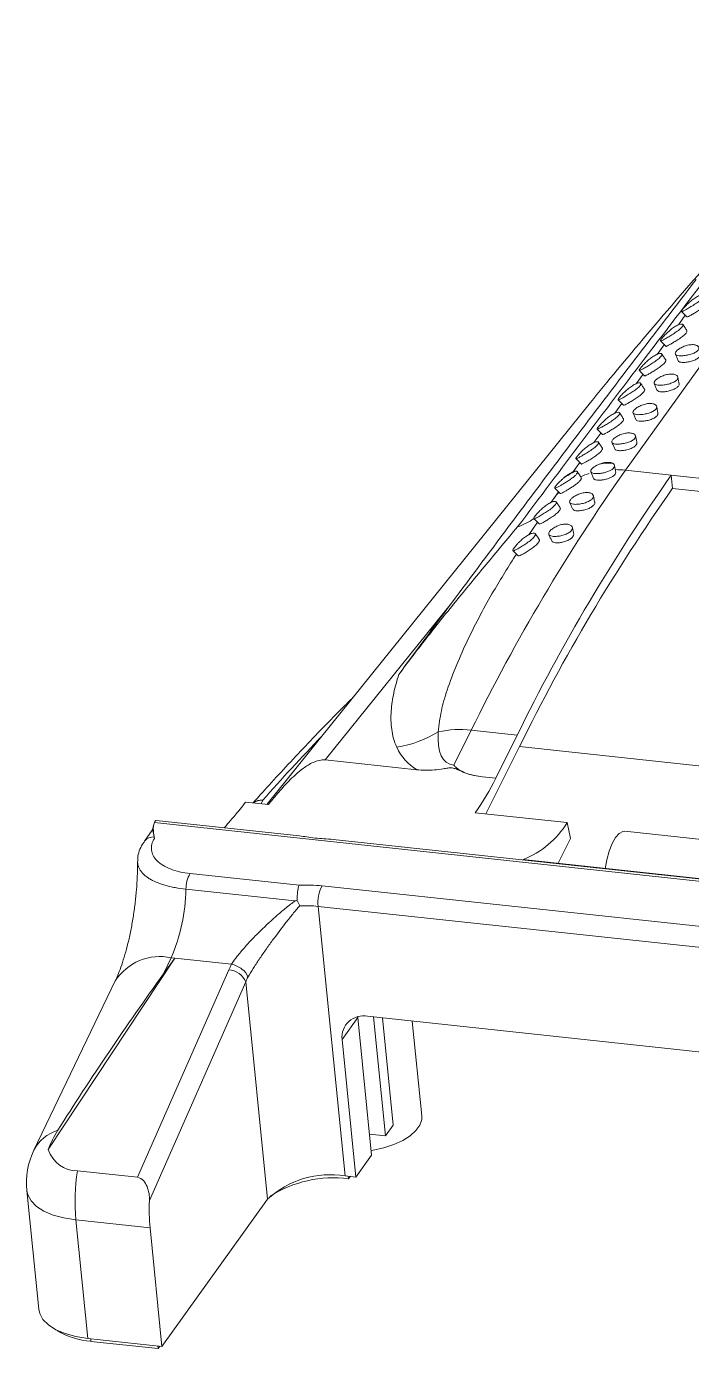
# Model space of a CAD drawing. Header units: inches. Extents: x 1430 to 4816, y 541 to 1061.
# Drawn here: x 2611.9 to 2642.6, y 713.1 to 774.2 of the extents above; entities that cross this region are included whole.
import ezdxf

# ---------------------------------------------------------------- set-up
doc = ezdxf.new("R2010")
doc.units = ezdxf.units.IN

msp = doc.modelspace()

# ---------------------------------------------------------------- linework, layer by layer
at = {"color": 7, "linetype": 'Continuous', "lineweight": 15}
for p, q in [((2654.281, 774.229), (2639.564, 753.717)), ((2642.333, 760.879), (2642.013, 760.432)), ((2641.357, 759.519), (2641.037, 759.072)), ((2640.382, 758.159), (2640.061, 757.712)), ((2637.959, 756.854), (2623.004, 738.275)), ((2639.406, 756.798), (2639.085, 756.352)), ((2638.43, 755.438), (2638.109, 754.992)), ((2637.454, 754.078), (2637.137, 753.636)), ((2639.564, 753.717), (2641.687, 753.489)), ((2641.748, 752.881), (2641.687, 753.489)), ((2641.687, 753.489), (2671.738, 750.255)), ((2641.748, 752.881), (2671.341, 749.696)), ((2636.263, 752.419), (2636.124, 752.222)), ((2636.477, 752.717), (2636.263, 752.419)), ((2631.532, 747.575), (2625.701, 740.33)), ((2632.443, 741.702), (2631.639, 740.09)), ((2634.567, 741.473), (2632.443, 741.702)), ((2633.573, 739.483), (2634.567, 741.473)), ((2633.122, 737.835), (2634.675, 740.946)), ((2625.701, 740.33), (2629.929, 739.875)), ((2632.97, 739.548), (2633.573, 739.483)), ((2622.017, 738.381), (2623.082, 738.267)), ((2632.629, 737.888), (2636.875, 737.432)), ((2617.708, 737.078), (2617.341, 736.567)), ((2617.772, 737.338), (2617.703, 737.067)), ((2667.119, 732.128), (2617.805, 737.435)), ((2617.892, 737.528), (2624.514, 736.815)), ((2621.057, 737.223), (2621.034, 737.19)), ((2636.875, 737.432), (2637.027, 736.694)), ((2653.907, 735.485), (2639.535, 737.031)), ((2626.066, 736.649), (2659.138, 733.09)), ((2637.027, 736.694), (2636.457, 735.553)), ((2656.402, 733.407), (2634.844, 735.726)), ((2619.452, 735.077), (2624.488, 734.535)), ((2625.554, 734.51), (2656.584, 731.17)), ((2624.299, 733.81), (2619.262, 734.352)), ((2656.401, 730.223), (2625.371, 733.562)), ((2625.371, 733.562), (2626.62, 721.101)), ((2618.743, 731.167), (2612.902, 722.319)), ((2618.58, 731.184), (2618.226, 730.445)), ((2618.226, 730.445), (2618.743, 731.167)), ((2618.743, 731.167), (2618.58, 731.184)), ((2618.743, 731.167), (2621.371, 730.884)), ((2617.025, 721.037), (2621.244, 730.63)), ((2615.994, 730.116), (2612.237, 722.286)), ((2622.024, 730.07), (2617.576, 719.959)), ((2623.031, 720.023), (2622.024, 730.07)), ((2627.204, 728.429), (2626.472, 727.409)), ((2627.204, 728.429), (2627.202, 728.455)), ((2627.841, 722.069), (2627.204, 728.429)), ((2627.657, 728.484), (2655.094, 725.532)), ((2627.926, 728.455), (2628.477, 722.955)), ((2628.337, 728.411), (2628.834, 723.453)), ((2630.159, 723.88), (2629.719, 728.262)), ((2627.11, 721.049), (2626.472, 727.409)), ((2627.745, 723.034), (2628.477, 722.955)), ((2628.477, 722.955), (2628.834, 723.453)), ((2627.11, 721.049), (2627.841, 722.069)), ((2614.248, 721.336), (2617.025, 721.037)), ((2627.11, 721.049), (2626.62, 721.101)), ((2626.772, 720.968), (2626.76, 721.086)), ((2626.85, 721.077), (2626.772, 720.968)), ((2611.91, 720.422), (2612.459, 714.942)), ((2623.031, 720.023), (2618.151, 713.222)), ((2617.602, 718.702), (2614.172, 719.071)), ((2614.172, 719.071), (2614.722, 713.591)), ((2618.151, 713.222), (2617.602, 718.702)), ((2614.722, 713.591), (2618.151, 713.222)), ((2617.977, 713.123), (2614.874, 713.457)), ((2617.977, 713.123), (2617.965, 713.242)), ((2618.055, 713.232), (2617.977, 713.123))]:
    msp.add_line(p, q, dxfattribs=at)
at = {"color": 8, "linetype": 'Continuous', "lineweight": 15}
for p, q in [((2635.502, 751.31), (2635.11, 750.737)), ((2664.373, 737.75), (2634.675, 740.946)), ((2622.814, 738.47), (2622.734, 738.304)), ((2614.874, 713.457), (2614.862, 713.576))]:
    msp.add_line(p, q, dxfattribs=at)
at = {"color": 7, "linetype": 'Continuous', "lineweight": 15, "flags": 128}
for points in [[(2638.627, 735.297), (2638.706, 735.708), (2638.819, 736.116), (2638.957, 736.467), (2639.111, 736.743), (2639.276, 736.932), (2639.442, 737.024), (2639.535, 737.031)], [(2630.159, 723.88), (2630.153, 723.703), (2630.064, 723.446), (2629.884, 723.195), (2629.619, 722.958), (2629.277, 722.743), (2628.87, 722.557), (2628.412, 722.406), (2627.918, 722.297), (2627.82, 722.28)], [(2614.722, 713.591), (2614.173, 713.678), (2613.678, 713.814), (2613.252, 713.995), (2612.907, 714.215), (2612.655, 714.468), (2612.503, 714.746), (2612.459, 714.942)]]:
    msp.add_lwpolyline(points, dxfattribs=at)
at = {"color": 8, "linetype": 'Continuous', "lineweight": 15, "flags": 128}
msp.add_lwpolyline([(2614.172, 719.071), (2613.624, 719.158), (2613.129, 719.294), (2612.702, 719.475), (2612.358, 719.695), (2612.106, 719.948), (2611.953, 720.226), (2611.91, 720.422)], dxfattribs=at)
at = {"color": 7, "linetype": 'Continuous', "lineweight": 15}
for centre, radius, start, end in [((2639.004, 749.57), 4.48, 90.66781, 98.08504), ((2711.87, 702.748), 88.464, 144.81975, 153.87504), ((2713.993, 702.52), 88.464, 144.81975, 153.87504), ((2638.722, 750.557), 3.445, 115.30135, 125.93458), ((2713.572, 702.252), 87.875, 144.81975, 153.87504), ((2628.223, 745.977), 5.119, 278.77436, 301.80791), ((2631.906, 737.112), 4.621, 83.31578, 102.29949), ((2622.966, 744.686), 11.815, 324.8749, 333.87), ((2633.301, 739.627), 4.194, 291.57698, 328.44112), ((2620.721, 734.358), 1.459, 150.48218, 180.23726), ((2624.862, 727.909), 6.637, 84.01803, 93.23063), ((2626.953, 733.748), 1.593, 151.4346, 186.70504), ((2610.828, 734.511), 8.435, 336.7754, 358.92438), ((2624.817, 728.281), 5.309, 84.01803, 93.23063), ((2621.183, 729.723), 0.909, 22.39885, 86.1523), ((2627.463, 727.507), 0.996, 78.81519, 185.62849), ((2617.524, 720.611), 4.928, 148.15351, 159.71107), ((2615.392, 720.771), 3.5, 154.36524, 185.7241), ((2614.244, 722.743), 1.407, 197.51873, 270.16799), ((2623.422, 719.894), 9.286, 171.07171, 185.08502), ((2625.919, 716.923), 4.237, 80.48551, 132.97786), ((2626.068, 715.59), 5.424, 82.54541, 122.70104), ((2626.043, 719.503), 8.479, 176.91427, 185.41637), ((2615.095, 716.792), 3.342, 237.87424, 266.21658)]:
    msp.add_arc(centre, radius, start, end, dxfattribs=at)
at = {"color": 8, "linetype": 'Continuous', "lineweight": 15}
for centre, radius, start, end in [((2638.929, 750.25), 3.477, 107.30705, 114.31538), ((2639.076, 749.209), 4.535, 83.82055, 89.72039), ((2638.645, 750.71), 2.931, 137.28098, 144.34451), ((2633.382, 754.401), 3.514, 290.04501, 303.80657), ((2622.75, 737.873), 0.601, 83.93297, 128.59021), ((2622.784, 737.802), 0.67, 87.48974, 126.27792), ((2617.758, 736.245), 0.526, 86.30649, 142.16914), ((2618.061, 728.776), 2.464, 77.8428, 147.04843), ((2613.892, 721.432), 1.863, 107.30211, 152.72966)]:
    msp.add_arc(centre, radius, start, end, dxfattribs=at)
at = {"color": 7, "linetype": 'Continuous', "lineweight": 15}
for centre, major_axis, ratio, start_param, end_param in [((2650.669, 769.295), (15.917, 17.238), 0.058609, 1.956246, 2.429624), ((2643.662, 759.332), (12.338, 19.135), 0.168219, 2.846533, 3.225891), ((2643.972, 755.268), (14.445, 15.083), 0.334554, 3.014568, 3.213902), ((2624.511, 730.279), (3.379, 1.039), 0.704807, 2.495216, 2.59449), ((2618.538, 727.327), (10.225, 14.715), 0.114633, 1.437466, 1.932924), ((2624.637, 729.789), (2.639, 1.079), 0.748978, 2.417546, 2.516858)]:
    msp.add_ellipse(centre, major_axis=major_axis, ratio=ratio, start_param=start_param, end_param=end_param, dxfattribs=at)
at = {"color": 8, "linetype": 'Continuous', "lineweight": 15}
msp.add_ellipse((2635.082, 743.045), major_axis=(19.722, 18.063), ratio=0.206115, start_param=1.879063, end_param=2.041829, dxfattribs=at)
at = {"color": 7, "linetype": 'Continuous', "lineweight": 15}
for points, knots in [([(2642.831, 762.526), (2640.928, 760.059), (2639.039, 757.583), (2635.279, 752.601), (2633.406, 750.096), (2631.532, 747.575)], [0, 0, 0, 0, 0.5, 0.5, 1, 1, 1, 1]), ([(2642.86, 761.729), (2642.801, 761.695), (2642.68, 761.612), (2642.496, 761.459), (2642.35, 761.314), (2642.252, 761.206), (2642.195, 761.135), (2642.161, 761.085), (2642.15, 761.047), (2642.192, 761.053), (2642.3, 761.108), (2642.452, 761.194), (2642.637, 761.304), (2642.842, 761.433), (2643.007, 761.551), (2643.111, 761.642), (2643.169, 761.705), (2643.203, 761.759), (2643.211, 761.801), (2643.194, 761.828), (2643.142, 761.842), (2643.031, 761.819), (2642.919, 761.764), (2642.86, 761.729)], [0, 0, 0, 0, 0.064089, 0.127469, 0.189617, 0.220942, 0.250305, 0.280308, 0.310681, 0.372402, 0.435753, 0.499964, 0.564176, 0.627695, 0.689343, 0.719869, 0.749707, 0.779675, 0.810093, 0.840423, 0.872016, 0.935456, 1, 1, 1, 1]), ([(2642.407, 760.809), (2642.408, 760.807), (2642.411, 760.8), (2642.446, 760.81), (2642.527, 760.847), (2642.668, 760.927), (2642.842, 761.03), (2643.004, 761.134), (2643.129, 761.223), (2643.216, 761.291), (2643.29, 761.357), (2643.346, 761.419), (2643.38, 761.473), (2643.391, 761.512), (2643.382, 761.527), (2643.379, 761.533)], [0, 0, 0, 0, 0.027641, 0.091669, 0.2153162, 0.3390407, 0.4624854, 0.58594, 0.6486253, 0.709658, 0.7719766, 0.8335774, 0.8955557, 0.9580372, 1, 1, 1, 1]), ([(2642.159, 761.055), (2642.2, 761.014), (2642.282, 760.931), (2642.364, 760.848), (2642.405, 760.807)], [0, 0, 0, 0, 0.500006, 1, 1, 1, 1]), ([(2641.884, 760.369), (2641.825, 760.335), (2641.704, 760.252), (2641.52, 760.099), (2641.374, 759.954), (2641.276, 759.845), (2641.219, 759.775), (2641.186, 759.725), (2641.174, 759.687), (2641.216, 759.693), (2641.324, 759.747), (2641.476, 759.834), (2641.662, 759.944), (2641.866, 760.073), (2642.031, 760.191), (2642.135, 760.282), (2642.193, 760.345), (2642.227, 760.399), (2642.235, 760.441), (2642.218, 760.468), (2642.166, 760.482), (2642.055, 760.459), (2641.943, 760.404), (2641.884, 760.369)], [0, 0, 0, 0, 0.064089, 0.127469, 0.189617, 0.220942, 0.250305, 0.280308, 0.310681, 0.372402, 0.435753, 0.499964, 0.564176, 0.627695, 0.689343, 0.719869, 0.749707, 0.779675, 0.810093, 0.840423, 0.872016, 0.935456, 1, 1, 1, 1]), ([(2641.431, 759.449), (2641.432, 759.447), (2641.435, 759.44), (2641.47, 759.45), (2641.551, 759.487), (2641.692, 759.567), (2641.866, 759.67), (2642.028, 759.774), (2642.153, 759.863), (2642.24, 759.931), (2642.314, 759.997), (2642.37, 760.059), (2642.405, 760.113), (2642.416, 760.152), (2642.406, 760.167), (2642.403, 760.173)], [0, 0, 0, 0, 0.027641, 0.091669, 0.215316, 0.339041, 0.462485, 0.58594, 0.648625, 0.709658, 0.771977, 0.833577, 0.895556, 0.958037, 1, 1, 1, 1]), ([(2642.405, 760.174), (2642.375, 760.221), (2642.315, 760.315), (2642.255, 760.408), (2642.225, 760.455)], [0, 0, 0, 0, 0.499994, 1, 1, 1, 1]), ([(2641.183, 759.695), (2641.224, 759.654), (2641.306, 759.571), (2641.388, 759.488), (2641.429, 759.447)], [0, 0, 0, 0, 0.500006, 1, 1, 1, 1]), ([(2640.908, 759.009), (2640.85, 758.975), (2640.728, 758.892), (2640.544, 758.739), (2640.398, 758.594), (2640.3, 758.485), (2640.244, 758.415), (2640.21, 758.364), (2640.198, 758.327), (2640.24, 758.333), (2640.348, 758.387), (2640.5, 758.474), (2640.686, 758.584), (2640.89, 758.713), (2641.055, 758.831), (2641.159, 758.922), (2641.217, 758.985), (2641.251, 759.039), (2641.259, 759.081), (2641.242, 759.108), (2641.19, 759.122), (2641.079, 759.099), (2640.967, 759.044), (2640.908, 759.009)], [0, 0, 0, 0, 0.064089, 0.127469, 0.189617, 0.220942, 0.250305, 0.280308, 0.310681, 0.372402, 0.435753, 0.499964, 0.564176, 0.627695, 0.689343, 0.719869, 0.749707, 0.779675, 0.810093, 0.840423, 0.872016, 0.935456, 1, 1, 1, 1]), ([(2641.429, 758.814), (2641.399, 758.861), (2641.339, 758.954), (2641.279, 759.048), (2641.249, 759.094)], [0, 0, 0, 0, 0.499994, 1, 1, 1, 1]), ([(2642.597, 759.52), (2642.53, 759.515), (2642.389, 759.489), (2642.181, 759.41), (2642.004, 759.305), (2641.887, 759.194), (2641.853, 759.1), (2641.907, 759.036), (2642.035, 759.005), (2642.217, 759.005), (2642.431, 759.033), (2642.647, 759.09), (2642.829, 759.172), (2642.947, 759.272), (2642.98, 759.376), (2642.923, 759.465), (2642.789, 759.519), (2642.664, 759.525), (2642.597, 759.52)], [0, 0, 0, 0, 0.06463, 0.128087, 0.189744, 0.249981, 0.310243, 0.371972, 0.435448, 0.500016, 0.564577, 0.627962, 0.689589, 0.749931, 0.810287, 0.871876, 0.935215, 1, 1, 1, 1]), ([(2641.873, 759.087), (2641.894, 759.036), (2641.936, 758.934), (2641.979, 758.832), (2642, 758.781)], [0, 0, 0, 0, 0.500005, 1, 1, 1, 1]), ([(2642.008, 758.785), (2642.015, 758.769), (2642.032, 758.729), (2642.142, 758.702), (2642.31, 758.699), (2642.513, 758.728), (2642.716, 758.785), (2642.89, 758.867), (2642.997, 758.965), (2643.038, 759.043), (2643.019, 759.075), (2643.017, 759.08)], [0, 0, 0, 0, 0.087055, 0.214974, 0.34272, 0.470357, 0.597968, 0.725627, 0.85339, 0.981257, 1, 1, 1, 1]), ([(2640.207, 758.335), (2640.248, 758.294), (2640.33, 758.211), (2640.412, 758.128), (2640.453, 758.086)], [0, 0, 0, 0, 0.500006, 1, 1, 1, 1]), ([(2640.455, 758.089), (2640.456, 758.087), (2640.459, 758.08), (2640.495, 758.089), (2640.575, 758.127), (2640.716, 758.207), (2640.89, 758.31), (2641.052, 758.414), (2641.177, 758.503), (2641.264, 758.571), (2641.338, 758.637), (2641.395, 758.699), (2641.429, 758.753), (2641.44, 758.792), (2641.431, 758.807), (2641.427, 758.813)], [0, 0, 0, 0, 0.027641, 0.091669, 0.215316, 0.339041, 0.462485, 0.58594, 0.648625, 0.709658, 0.771977, 0.833577, 0.895556, 0.958037, 1, 1, 1, 1]), ([(2639.932, 757.649), (2639.874, 757.615), (2639.752, 757.532), (2639.569, 757.379), (2639.422, 757.234), (2639.324, 757.125), (2639.268, 757.055), (2639.234, 757.004), (2639.222, 756.967), (2639.264, 756.972), (2639.372, 757.027), (2639.524, 757.114), (2639.71, 757.224), (2639.914, 757.353), (2640.079, 757.471), (2640.183, 757.562), (2640.241, 757.625), (2640.275, 757.679), (2640.283, 757.721), (2640.266, 757.748), (2640.214, 757.762), (2640.104, 757.739), (2639.991, 757.684), (2639.932, 757.649)], [0, 0, 0, 0, 0.064089, 0.127469, 0.189617, 0.220942, 0.250305, 0.280308, 0.310681, 0.372402, 0.435753, 0.499964, 0.564176, 0.627695, 0.689343, 0.719869, 0.749707, 0.779675, 0.810093, 0.840423, 0.872016, 0.935456, 1, 1, 1, 1]), ([(2640.453, 757.454), (2640.423, 757.501), (2640.363, 757.594), (2640.303, 757.688), (2640.273, 757.734)], [0, 0, 0, 0, 0.499994, 1, 1, 1, 1]), ([(2641.621, 758.16), (2641.554, 758.155), (2641.413, 758.129), (2641.205, 758.05), (2641.028, 757.945), (2640.911, 757.834), (2640.878, 757.74), (2640.931, 757.676), (2641.059, 757.645), (2641.241, 757.644), (2641.456, 757.673), (2641.671, 757.73), (2641.853, 757.812), (2641.971, 757.912), (2642.004, 758.016), (2641.947, 758.105), (2641.813, 758.159), (2641.688, 758.165), (2641.621, 758.16)], [0, 0, 0, 0, 0.06463, 0.128087, 0.189744, 0.249981, 0.310243, 0.371972, 0.435448, 0.500016, 0.564577, 0.627962, 0.689589, 0.749931, 0.810287, 0.871876, 0.935215, 1, 1, 1, 1]), ([(2640.897, 757.727), (2640.918, 757.676), (2640.961, 757.574), (2641.003, 757.472), (2641.024, 757.421)], [0, 0, 0, 0, 0.500005, 1, 1, 1, 1]), ([(2641.032, 757.425), (2641.039, 757.409), (2641.056, 757.369), (2641.166, 757.342), (2641.334, 757.339), (2641.537, 757.368), (2641.74, 757.425), (2641.914, 757.507), (2642.021, 757.605), (2642.063, 757.683), (2642.043, 757.715), (2642.041, 757.719)], [0, 0, 0, 0, 0.087055, 0.214974, 0.34272, 0.470357, 0.597968, 0.725627, 0.85339, 0.981257, 1, 1, 1, 1]), ([(2642.046, 757.721), (2642.036, 757.771), (2642.017, 757.871), (2641.998, 757.971), (2641.988, 758.02)], [0, 0, 0, 0, 0.499996, 1, 1, 1, 1]), ([(2639.479, 756.728), (2639.48, 756.727), (2639.484, 756.72), (2639.519, 756.729), (2639.599, 756.767), (2639.74, 756.847), (2639.914, 756.95), (2640.076, 757.054), (2640.201, 757.143), (2640.288, 757.211), (2640.363, 757.277), (2640.419, 757.339), (2640.453, 757.393), (2640.464, 757.432), (2640.455, 757.447), (2640.451, 757.452)], [0, 0, 0, 0, 0.027641, 0.091669, 0.2153162, 0.3390407, 0.4624854, 0.58594, 0.6486253, 0.709658, 0.7719766, 0.8335774, 0.8955557, 0.9580372, 1, 1, 1, 1]), ([(2639.231, 756.975), (2639.272, 756.933), (2639.354, 756.851), (2639.436, 756.768), (2639.477, 756.726)], [0, 0, 0, 0, 0.500006, 1, 1, 1, 1]), ([(2640.645, 756.8), (2640.578, 756.795), (2640.437, 756.769), (2640.229, 756.69), (2640.052, 756.585), (2639.935, 756.474), (2639.902, 756.38), (2639.955, 756.316), (2640.083, 756.285), (2640.266, 756.284), (2640.48, 756.313), (2640.695, 756.37), (2640.877, 756.452), (2640.996, 756.552), (2641.028, 756.656), (2640.971, 756.745), (2640.837, 756.799), (2640.712, 756.805), (2640.645, 756.8)], [0, 0, 0, 0, 0.06463, 0.128087, 0.189744, 0.249981, 0.310243, 0.371972, 0.435448, 0.500016, 0.564577, 0.627962, 0.689589, 0.749931, 0.810287, 0.871876, 0.935215, 1, 1, 1, 1]), ([(2641.07, 756.361), (2641.06, 756.411), (2641.041, 756.511), (2641.022, 756.61), (2641.012, 756.66)], [0, 0, 0, 0, 0.499996, 1, 1, 1, 1]), ([(2638.956, 756.289), (2638.898, 756.255), (2638.776, 756.172), (2638.593, 756.019), (2638.446, 755.874), (2638.348, 755.765), (2638.292, 755.695), (2638.258, 755.644), (2638.246, 755.607), (2638.288, 755.612), (2638.396, 755.667), (2638.548, 755.754), (2638.734, 755.864), (2638.938, 755.992), (2639.104, 756.111), (2639.208, 756.202), (2639.265, 756.265), (2639.3, 756.319), (2639.307, 756.36), (2639.291, 756.388), (2639.238, 756.402), (2639.128, 756.379), (2639.016, 756.324), (2638.956, 756.289)], [0, 0, 0, 0, 0.064089, 0.127469, 0.189617, 0.220942, 0.250305, 0.280308, 0.310681, 0.372402, 0.435753, 0.499964, 0.564176, 0.627695, 0.689343, 0.719869, 0.749707, 0.779675, 0.810093, 0.840423, 0.872016, 0.935456, 1, 1, 1, 1]), ([(2638.503, 755.368), (2638.504, 755.366), (2638.508, 755.36), (2638.543, 755.369), (2638.623, 755.407), (2638.764, 755.487), (2638.938, 755.59), (2639.101, 755.694), (2639.226, 755.783), (2639.312, 755.851), (2639.387, 755.917), (2639.443, 755.979), (2639.477, 756.033), (2639.488, 756.072), (2639.479, 756.087), (2639.475, 756.092)], [0, 0, 0, 0, 0.027641, 0.091669, 0.215316, 0.339041, 0.462485, 0.58594, 0.648625, 0.709658, 0.771977, 0.833577, 0.895556, 0.958037, 1, 1, 1, 1]), ([(2639.477, 756.094), (2639.447, 756.141), (2639.387, 756.234), (2639.327, 756.328), (2639.297, 756.374)], [0, 0, 0, 0, 0.499994, 1, 1, 1, 1]), ([(2639.921, 756.367), (2639.942, 756.316), (2639.985, 756.214), (2640.027, 756.112), (2640.048, 756.061)], [0, 0, 0, 0, 0.500005, 1, 1, 1, 1]), ([(2640.056, 756.065), (2640.063, 756.049), (2640.08, 756.009), (2640.191, 755.982), (2640.358, 755.979), (2640.561, 756.007), (2640.764, 756.064), (2640.938, 756.147), (2641.045, 756.245), (2641.087, 756.323), (2641.067, 756.355), (2641.065, 756.359)], [0, 0, 0, 0, 0.087055, 0.214974, 0.34272, 0.470357, 0.597968, 0.725627, 0.85339, 0.981257, 1, 1, 1, 1]), ([(2638.255, 755.615), (2638.296, 755.573), (2638.378, 755.491), (2638.46, 755.408), (2638.501, 755.366)], [0, 0, 0, 0, 0.500006, 1, 1, 1, 1]), ([(2639.669, 755.44), (2639.602, 755.435), (2639.461, 755.409), (2639.253, 755.33), (2639.076, 755.225), (2638.959, 755.114), (2638.926, 755.02), (2638.979, 754.956), (2639.107, 754.925), (2639.29, 754.924), (2639.504, 754.953), (2639.719, 755.009), (2639.901, 755.091), (2640.02, 755.192), (2640.052, 755.296), (2639.995, 755.385), (2639.861, 755.439), (2639.736, 755.445), (2639.669, 755.44)], [0, 0, 0, 0, 0.06463, 0.128087, 0.189744, 0.249981, 0.310243, 0.371972, 0.435448, 0.500016, 0.564577, 0.627962, 0.689589, 0.749931, 0.810287, 0.871876, 0.935215, 1, 1, 1, 1]), ([(2640.094, 755.001), (2640.084, 755.051), (2640.065, 755.151), (2640.046, 755.25), (2640.036, 755.3)], [0, 0, 0, 0, 0.499996, 1, 1, 1, 1]), ([(2637.981, 754.929), (2637.922, 754.894), (2637.8, 754.812), (2637.617, 754.659), (2637.47, 754.514), (2637.373, 754.405), (2637.316, 754.335), (2637.282, 754.284), (2637.27, 754.247), (2637.312, 754.252), (2637.42, 754.307), (2637.572, 754.394), (2637.758, 754.504), (2637.962, 754.632), (2638.128, 754.751), (2638.232, 754.842), (2638.289, 754.905), (2638.324, 754.959), (2638.331, 755), (2638.315, 755.027), (2638.262, 755.042), (2638.152, 755.019), (2638.04, 754.964), (2637.981, 754.929)], [0, 0, 0, 0, 0.064089, 0.127469, 0.189617, 0.220942, 0.250305, 0.280308, 0.310681, 0.372402, 0.435753, 0.499964, 0.564176, 0.627695, 0.689343, 0.719869, 0.749707, 0.779675, 0.810093, 0.840423, 0.872016, 0.935456, 1, 1, 1, 1]), ([(2637.527, 754.008), (2637.528, 754.006), (2637.532, 754), (2637.567, 754.009), (2637.647, 754.047), (2637.788, 754.127), (2637.962, 754.23), (2638.125, 754.334), (2638.25, 754.423), (2638.337, 754.491), (2638.411, 754.557), (2638.467, 754.619), (2638.501, 754.673), (2638.512, 754.712), (2638.503, 754.726), (2638.499, 754.732)], [0, 0, 0, 0, 0.027641, 0.091669, 0.215316, 0.339041, 0.462485, 0.58594, 0.648625, 0.709658, 0.771977, 0.833577, 0.895556, 0.958037, 1, 1, 1, 1]), ([(2638.501, 754.734), (2638.471, 754.781), (2638.411, 754.874), (2638.351, 754.967), (2638.321, 755.014)], [0, 0, 0, 0, 0.499994, 1, 1, 1, 1]), ([(2638.945, 755.007), (2638.966, 754.956), (2639.009, 754.854), (2639.051, 754.752), (2639.072, 754.701)], [0, 0, 0, 0, 0.500005, 1, 1, 1, 1]), ([(2639.081, 754.704), (2639.087, 754.688), (2639.104, 754.649), (2639.215, 754.622), (2639.382, 754.619), (2639.585, 754.647), (2639.788, 754.704), (2639.962, 754.787), (2640.069, 754.885), (2640.111, 754.963), (2640.092, 754.995), (2640.089, 754.999)], [0, 0, 0, 0, 0.087055, 0.214974, 0.34272, 0.470357, 0.597968, 0.725627, 0.85339, 0.981257, 1, 1, 1, 1]), ([(2637.279, 754.255), (2637.32, 754.213), (2637.402, 754.13), (2637.484, 754.048), (2637.525, 754.006)], [0, 0, 0, 0, 0.500006, 1, 1, 1, 1]), ([(2638.374, 754.005), (2638.356, 753.998), (2638.319, 753.983), (2638.267, 753.958), (2638.208, 753.927), (2638.146, 753.89), (2638.066, 753.832), (2637.99, 753.757), (2637.954, 753.678), (2637.975, 753.617), (2638.05, 753.577), (2638.168, 753.559), (2638.321, 753.561), (2638.493, 753.583), (2638.67, 753.624), (2638.832, 753.683), (2638.962, 753.757), (2639.045, 753.84), (2639.067, 753.91), (2639.056, 753.961), (2639.035, 753.995), (2639.001, 754.026), (2638.968, 754.041), (2638.952, 754.049)], [0, 0, 0, 0, 0.021416, 0.042491, 0.063451, 0.094742, 0.125483, 0.186337, 0.247171, 0.308919, 0.372027, 0.436384, 0.501487, 0.566592, 0.630913, 0.693916, 0.755572, 0.816417, 0.877342, 0.907511, 0.937984, 0.968806, 1, 1, 1, 1]), ([(2638.952, 754.049), (2638.941, 754.053), (2638.918, 754.062), (2638.879, 754.071), (2638.829, 754.079), (2638.767, 754.083), (2638.693, 754.081), (2638.615, 754.071), (2638.534, 754.055), (2638.454, 754.034), (2638.401, 754.014), (2638.374, 754.005)], [0, 0, 0, 0, 0.082275, 0.164756, 0.248189, 0.373326, 0.49926, 0.624861, 0.750434, 0.875738, 1, 1, 1, 1]), ([(2636.701, 753.347), (2636.7, 753.347), (2636.687, 753.335), (2636.662, 753.313), (2636.615, 753.27), (2636.536, 753.195), (2636.448, 753.103), (2636.377, 753.021), (2636.336, 752.968), (2636.309, 752.927), (2636.295, 752.892), (2636.315, 752.883), (2636.382, 752.91), (2636.481, 752.963), (2636.607, 753.035), (2636.753, 753.122), (2636.913, 753.222), (2637.075, 753.331), (2637.22, 753.444), (2637.323, 753.549), (2637.362, 753.631), (2637.335, 753.676), (2637.282, 753.677), (2637.25, 753.672), (2637.25, 753.672)], [0, 0, 0, 0, 0.000047, 0.018346, 0.03194, 0.063433, 0.125451, 0.156565, 0.186415, 0.216281, 0.247144, 0.30894, 0.372138, 0.436336, 0.500993, 0.56535, 0.629641, 0.692822, 0.754437, 0.814841, 0.875194, 0.936698, 0.999965, 1, 1, 1, 1]), ([(2637.25, 753.672), (2637.239, 753.67), (2637.216, 753.665), (2637.177, 753.653), (2637.129, 753.634), (2637.069, 753.605), (2636.998, 753.566), (2636.925, 753.52), (2636.85, 753.467), (2636.775, 753.41), (2636.725, 753.368), (2636.701, 753.347)], [0, 0, 0, 0, 0.081154, 0.16373, 0.248401, 0.372697, 0.499662, 0.624959, 0.750851, 0.876537, 1, 1, 1, 1]), ([(2637.525, 753.375), (2637.495, 753.422), (2637.434, 753.515), (2637.375, 753.608), (2637.345, 753.655)], [0, 0, 0, 0, 0.499993, 1, 1, 1, 1]), ([(2637.969, 753.643), (2637.99, 753.593), (2638.033, 753.491), (2638.075, 753.389), (2638.097, 753.338)], [0, 0, 0, 0, 0.500004, 1, 1, 1, 1]), ([(2638.102, 753.341), (2638.103, 753.334), (2638.107, 753.306), (2638.166, 753.277), (2638.271, 753.256), (2638.412, 753.257), (2638.573, 753.278), (2638.739, 753.319), (2638.892, 753.377), (2639.017, 753.45), (2639.096, 753.532), (2639.128, 753.599), (2639.116, 753.631), (2639.112, 753.639)], [0, 0, 0, 0, 0.033091, 0.136705, 0.240254, 0.343756, 0.44726, 0.550751, 0.654234, 0.757738, 0.861246, 0.964749, 1, 1, 1, 1]), ([(2639.118, 753.641), (2639.108, 753.691), (2639.089, 753.791), (2639.07, 753.89), (2639.06, 753.94)], [0, 0, 0, 0, 0.499997, 1, 1, 1, 1]), ([(2636.304, 752.891), (2636.345, 752.85), (2636.427, 752.768), (2636.509, 752.685), (2636.55, 752.644)], [0, 0, 0, 0, 0.500005, 1, 1, 1, 1]), ([(2636.556, 752.649), (2636.557, 752.646), (2636.562, 752.634), (2636.617, 752.658), (2636.706, 752.702), (2636.823, 752.769), (2636.96, 752.85), (2637.11, 752.945), (2637.264, 753.051), (2637.401, 753.161), (2637.498, 753.263), (2637.541, 753.339), (2637.525, 753.362), (2637.519, 753.371)], [0, 0, 0, 0, 0.046372, 0.145042, 0.243787, 0.342447, 0.440639, 0.539334, 0.637929, 0.736337, 0.834829, 0.933485, 1, 1, 1, 1]), ([(2635.332, 751.478), (2635.341, 751.471), (2635.387, 751.483), (2635.51, 751.545), (2635.672, 751.638), (2635.864, 751.754), (2636.067, 751.889), (2636.223, 752.012), (2636.314, 752.104), (2636.359, 752.166), (2636.38, 752.218), (2636.373, 752.268), (2636.302, 752.288), (2636.158, 752.247), (2635.983, 752.152), (2635.799, 752.018), (2635.646, 751.881), (2635.533, 751.766), (2635.456, 751.681), (2635.391, 751.602), (2635.346, 751.538), (2635.324, 751.495), (2635.327, 751.482), (2635.332, 751.478)], [0, 0, 0, 0, 0.062228, 0.125747, 0.189878, 0.253701, 0.316788, 0.378016, 0.408412, 0.438296, 0.46828, 0.498894, 0.561045, 0.624789, 0.689182, 0.753329, 0.816576, 0.848785, 0.878589, 0.909565, 0.939124, 0.968606, 1, 1, 1, 1]), ([(2636.552, 751.979), (2636.522, 752.024), (2636.461, 752.116), (2636.4, 752.208), (2636.369, 752.254)], [0, 0, 0, 0, 0.499992, 1, 1, 1, 1]), ([(2637.77, 752.236), (2637.835, 752.26), (2637.954, 752.318), (2638.07, 752.425), (2638.101, 752.535), (2638.042, 752.627), (2637.906, 752.684), (2637.718, 752.693), (2637.506, 752.652), (2637.299, 752.57), (2637.123, 752.461), (2637.008, 752.345), (2636.975, 752.244), (2637.03, 752.175), (2637.16, 752.141), (2637.344, 752.139), (2637.558, 752.17), (2637.703, 752.211), (2637.77, 752.236)], [0, 0, 0, 0, 0.0617, 0.122088, 0.182442, 0.244048, 0.307416, 0.372008, 0.436535, 0.499895, 0.561547, 0.621871, 0.682245, 0.74406, 0.807515, 0.872007, 0.936457, 1, 1, 1, 1]), ([(2636.996, 752.228), (2637.018, 752.178), (2637.061, 752.078), (2637.105, 751.977), (2637.127, 751.927)], [0, 0, 0, 0, 0.5000054, 1, 1, 1, 1]), ([(2638.007, 752.022), (2638.047, 752.056), (2638.126, 752.122), (2638.163, 752.205), (2638.143, 752.239), (2638.141, 752.244)], [0, 0, 0, 0, 0.464498, 0.928887, 1, 1, 1, 1]), ([(2638.146, 752.246), (2638.135, 752.295), (2638.115, 752.393), (2638.095, 752.491), (2638.084, 752.54)], [0, 0, 0, 0, 0.499995, 1, 1, 1, 1]), ([(2635.578, 751.236), (2635.592, 751.234), (2635.619, 751.229), (2635.734, 751.287), (2635.883, 751.37), (2636.062, 751.48), (2636.224, 751.589), (2636.344, 751.681), (2636.425, 751.752), (2636.491, 751.819), (2636.538, 751.881), (2636.56, 751.933), (2636.563, 751.965), (2636.553, 751.975), (2636.551, 751.977)], [0, 0, 0, 0, 0.1227115, 0.2453583, 0.3681535, 0.4904067, 0.6131972, 0.6756675, 0.7362751, 0.7983858, 0.859564, 0.9210953, 0.9831002, 1, 1, 1, 1]), ([(2637.135, 751.931), (2637.142, 751.915), (2637.16, 751.873), (2637.271, 751.844), (2637.44, 751.84), (2637.642, 751.87), (2637.848, 751.931), (2637.954, 751.992), (2638.007, 752.022)], [0, 0, 0, 0, 0.115532, 0.292446, 0.469213, 0.645917, 0.822635, 1, 1, 1, 1]), ([(2629.093, 744.273), (2629.492, 744.817), (2629.918, 745.373), (2630.799, 746.498), (2631.253, 747.067), (2632.643, 748.785), (2633.605, 749.943), (2634.587, 751.1)], [0, 0, 0, 0, 0.25, 0.25, 0.5, 0.5, 1, 1, 1, 1]), ([(2635.331, 751.479), (2635.372, 751.438), (2635.455, 751.357), (2635.538, 751.275), (2635.579, 751.234)], [0, 0, 0, 0, 0.500069, 1, 1, 1, 1]), ([(2636.786, 750.748), (2636.851, 750.773), (2636.972, 750.832), (2637.095, 750.942), (2637.133, 751.057), (2637.081, 751.157), (2636.951, 751.22), (2636.765, 751.234), (2636.554, 751.196), (2636.346, 751.115), (2636.169, 751.004), (2636.047, 750.883), (2636.007, 750.775), (2636.055, 750.699), (2636.179, 750.658), (2636.36, 750.653), (2636.573, 750.682), (2636.718, 750.723), (2636.786, 750.748)], [0, 0, 0, 0, 0.061839, 0.122296, 0.182594, 0.244053, 0.307281, 0.371824, 0.436399, 0.499877, 0.561676, 0.622076, 0.682368, 0.744027, 0.807373, 0.871829, 0.936331, 1, 1, 1, 1]), ([(2637.179, 750.786), (2637.169, 750.834), (2637.147, 750.93), (2637.126, 751.027), (2637.115, 751.075)], [0, 0, 0, 0, 0.499996, 1, 1, 1, 1]), ([(2634.725, 750.165), (2634.785, 750.201), (2634.913, 750.28), (2635.114, 750.418), (2635.266, 750.544), (2635.353, 750.638), (2635.395, 750.702), (2635.412, 750.754), (2635.401, 750.805), (2635.325, 750.825), (2635.177, 750.781), (2635.001, 750.683), (2634.818, 750.546), (2634.667, 750.407), (2634.556, 750.29), (2634.48, 750.204), (2634.418, 750.124), (2634.376, 750.059), (2634.357, 750.015), (2634.365, 749.988), (2634.427, 750.003), (2634.554, 750.066), (2634.665, 750.13), (2634.725, 750.165)], [0, 0, 0, 0, 0.063695, 0.12662, 0.187663, 0.218007, 0.247821, 0.277835, 0.308465, 0.370722, 0.434531, 0.498902, 0.562937, 0.626036, 0.658165, 0.687883, 0.718807, 0.74833, 0.77787, 0.80934, 0.871833, 0.935612, 1, 1, 1, 1]), ([(2634.618, 749.761), (2634.619, 749.759), (2634.624, 749.751), (2634.664, 749.758), (2634.75, 749.795), (2634.896, 749.876), (2635.072, 749.983), (2635.232, 750.092), (2635.354, 750.185), (2635.438, 750.257), (2635.508, 750.328), (2635.561, 750.395), (2635.591, 750.453), (2635.599, 750.495), (2635.588, 750.51), (2635.583, 750.516)], [0, 0, 0, 0, 0.028834, 0.092754, 0.216575, 0.340549, 0.464147, 0.587361, 0.650765, 0.711992, 0.774968, 0.836262, 0.898716, 0.960696, 1, 1, 1, 1]), ([(2635.586, 750.518), (2635.555, 750.564), (2635.493, 750.654), (2635.431, 750.744), (2635.4, 750.789)], [0, 0, 0, 0, 0.499991, 1, 1, 1, 1]), ([(2636.029, 750.747), (2636.052, 750.698), (2636.096, 750.599), (2636.141, 750.5), (2636.163, 750.451)], [0, 0, 0, 0, 0.500005, 1, 1, 1, 1]), ([(2636.164, 750.452), (2636.164, 750.451), (2636.167, 750.435), (2636.202, 750.403), (2636.292, 750.365), (2636.461, 750.36), (2636.663, 750.386), (2636.795, 750.431), (2636.861, 750.453)], [0, 0, 0, 0, 0.007409, 0.118607, 0.338925, 0.55908, 0.77915, 1, 1, 1, 1]), ([(2636.861, 750.453), (2636.921, 750.481), (2637.041, 750.537), (2637.154, 750.647), (2637.19, 750.734), (2637.179, 750.776), (2637.177, 750.785)], [0, 0, 0, 0, 0.3062073, 0.6122882, 0.9183287, 1, 1, 1, 1]), ([(2634.364, 750), (2634.406, 749.96), (2634.49, 749.879), (2634.574, 749.799), (2634.616, 749.759)], [0, 0, 0, 0, 0.500064, 1, 1, 1, 1]), ([(2629.004, 740.918), (2628.876, 741.188), (2628.805, 741.463), (2628.729, 742.018), (2628.724, 742.299), (2628.763, 742.865), (2628.806, 743.148), (2628.926, 743.712), (2629.003, 743.993), (2629.093, 744.273)], [0, 0, 0, 0, 0.25, 0.25, 0.5, 0.5, 0.75, 0.75, 1, 1, 1, 1]), ([(2626.975, 743.209), (2626.834, 743.07), (2626.035, 742.286), (2624.667, 740.859), (2623.286, 739.375), (2622.541, 738.538), (2622.368, 738.343)], [0, 0, 0, 0, 0.086288, 0.487, 0.880539, 1, 1, 1, 1]), ([(2625.701, 740.33), (2625.609, 740.34), (2625.511, 740.331), (2625.321, 740.288), (2625.23, 740.255), (2625.06, 740.179), (2624.979, 740.135), (2624.829, 740.044), (2624.758, 739.996), (2624.556, 739.849), (2624.434, 739.747), (2624.209, 739.544), (2624.105, 739.443), (2623.814, 739.146), (2623.643, 738.954), (2623.336, 738.592), (2623.2, 738.423), (2623.082, 738.267)], [0, 0, 0, 0, 0.0625, 0.0625, 0.125, 0.125, 0.1875, 0.1875, 0.25, 0.25, 0.375, 0.375, 0.5, 0.5, 0.75, 0.75, 1, 1, 1, 1]), ([(2632.97, 739.548), (2632.693, 739.578), (2632.433, 739.632), (2632.083, 739.764), (2631.975, 739.817), (2631.833, 739.909), (2631.789, 739.942), (2631.708, 740.013), (2631.671, 740.051), (2631.639, 740.09)], [0, 0, 0, 0, 0.5, 0.5, 0.75, 0.75, 0.875, 0.875, 1, 1, 1, 1]), ([(2632.97, 739.548), (2632.707, 739.576), (2632.46, 739.627), (2632.12, 739.745), (2632.013, 739.791), (2631.855, 739.864), (2631.803, 739.889), (2631.692, 739.932), (2631.632, 739.95), (2631.5, 739.963), (2631.429, 739.959), (2631.291, 739.942), (2631.222, 739.93), (2631.014, 739.898), (2630.876, 739.878), (2630.601, 739.854), (2630.465, 739.849), (2630.195, 739.853), (2630.06, 739.861), (2629.929, 739.875)], [0, 0, 0, 0, 0.25, 0.25, 0.375, 0.375, 0.4375, 0.4375, 0.5, 0.5, 0.5625, 0.5625, 0.625, 0.625, 0.75, 0.75, 0.875, 0.875, 1, 1, 1, 1]), ([(2621.064, 737.218), (2621.096, 737.263), (2621.177, 737.373), (2621.523, 737.757), (2621.839, 738.149), (2622.016, 738.38), (2622.017, 738.381)], [0, 0, 0, 0, 0.25087, 0.620908, 0.998576, 1, 1, 1, 1]), ([(2617.792, 736.771), (2617.77, 736.882), (2617.739, 737.034), (2617.712, 737.098), (2617.709, 737.078), (2617.709, 737.077)], [0, 0, 0, 0, 0.719915, 0.987199, 1, 1, 1, 1]), ([(2617.805, 737.435), (2617.752, 737.31), (2617.747, 737.186), (2617.764, 736.941), (2617.784, 736.82), (2617.804, 736.699)], [0, 0, 0, 0, 0.5, 0.5, 1, 1, 1, 1]), ([(2617.349, 736.563), (2617.317, 736.522), (2617.211, 736.387), (2617.103, 736.13), (2617.025, 735.855), (2617.034, 735.691), (2617.036, 735.637)], [0, 0, 0, 0, 0.1540253, 0.5054249, 0.8388946, 1, 1, 1, 1]), ([(2617.804, 736.699), (2617.749, 736.61), (2617.71, 736.521), (2617.665, 736.34), (2617.659, 736.251), (2617.68, 736.077), (2617.706, 735.992), (2617.793, 735.825), (2617.852, 735.747), (2618, 735.597), (2618.09, 735.526), (2618.298, 735.398), (2618.414, 735.34), (2618.675, 735.237), (2618.818, 735.193), (2619.121, 735.122), (2619.282, 735.095), (2619.452, 735.077)], [0, 0, 0, 0, 0.125, 0.125, 0.25, 0.25, 0.375, 0.375, 0.5, 0.5, 0.625, 0.625, 0.75, 0.75, 0.875, 0.875, 1, 1, 1, 1]), ([(2624.514, 736.815), (2624.612, 736.806), (2624.722, 736.787), (2624.961, 736.749), (2625.091, 736.731), (2625.358, 736.702), (2625.498, 736.692), (2625.781, 736.673), (2625.923, 736.665), (2626.066, 736.649)], [0, 0, 0, 0, 0.25, 0.25, 0.5, 0.5, 0.75, 0.75, 1, 1, 1, 1]), ([(2617.025, 735.636), (2617.025, 735.607), (2617.027, 735.383), (2617.015, 734.944), (2616.977, 734.317), (2616.912, 733.68), (2616.824, 733.048), (2616.714, 732.435), (2616.586, 731.856), (2616.444, 731.324), (2616.295, 730.851), (2616.15, 730.463), (2616.05, 730.233), (2616.002, 730.132), (2615.994, 730.116)], [0, 0, 0, 0, 0.014711, 0.113643, 0.213598, 0.314368, 0.415406, 0.51604, 0.615697, 0.713803, 0.809739, 0.902855, 0.984295, 1, 1, 1, 1]), ([(2624.401, 733.836), (2624.399, 733.973), (2624.406, 734.114), (2624.43, 734.3), (2624.439, 734.357), (2624.461, 734.457), (2624.474, 734.501), (2624.488, 734.535)], [0, 0, 0, 0, 0.5, 0.5, 0.75, 0.75, 1, 1, 1, 1]), ([(2621.369, 730.884), (2621.446, 731.004), (2621.535, 731.129), (2621.734, 731.385), (2621.846, 731.519), (2622.078, 731.784), (2622.199, 731.915), (2622.449, 732.177), (2622.578, 732.307), (2622.966, 732.688), (2623.228, 732.93), (2623.626, 733.278), (2623.76, 733.391), (2624.028, 733.608), (2624.162, 733.712), (2624.299, 733.81)], [0, 0, 0, 0, 0.125, 0.125, 0.25, 0.25, 0.375, 0.375, 0.5, 0.5, 0.75, 0.75, 0.875, 0.875, 1, 1, 1, 1]), ([(2624.518, 733.582), (2624.409, 733.462), (2624.303, 733.336), (2624.091, 733.078), (2623.986, 732.945), (2623.67, 732.54), (2623.461, 732.263), (2623.148, 731.834), (2623.044, 731.688), (2622.839, 731.398), (2622.739, 731.254), (2622.544, 730.966), (2622.45, 730.822), (2622.276, 730.547), (2622.196, 730.415), (2622.125, 730.289)], [0, 0, 0, 0, 0.125, 0.125, 0.25, 0.25, 0.5, 0.5, 0.625, 0.625, 0.75, 0.75, 0.875, 0.875, 1, 1, 1, 1]), ([(2624.401, 733.836), (2624.368, 733.828), (2624.336, 733.82), (2624.303, 733.811), (2624.302, 733.811), (2624.3, 733.811), (2624.299, 733.81)], [0, 0, 0, 0, 0.0001545143, 0.0001545143, 0.0001545143, 0.0001621679, 0.0001621679, 0.0001621679, 0.0001621679]), ([(2621.373, 730.884), (2621.535, 730.854), (2621.709, 730.773), (2621.986, 730.554), (2622.088, 730.417), (2622.124, 730.29)], [0, 0, 0, 0, 0.5, 0.5, 1, 1, 1, 1]), ([(2617.576, 719.959), (2617.582, 720.07), (2617.574, 720.181), (2617.535, 720.403), (2617.505, 720.51), (2617.421, 720.713), (2617.367, 720.809), (2617.222, 720.966), (2617.131, 721.025), (2617.025, 721.037)], [0, 0, 0, 0, 0.25, 0.25, 0.5, 0.5, 0.75, 0.75, 1, 1, 1, 1])]:
    msp.add_open_spline(points, degree=3, knots=knots, dxfattribs=at)
at = {"color": 8, "linetype": 'Continuous', "lineweight": 15}
for points, knots in [([(2643.145, 762.404), (2642.306, 761.305), (2640.449, 758.875), (2637.594, 755.107), (2635.589, 752.435), (2634.587, 751.1)], [0, 0, 0, 0, 0.292233, 0.646116, 1, 1, 1, 1]), ([(2634.528, 749.843), (2634.172, 749.278), (2633.366, 747.998), (2632.456, 746.276), (2631.756, 744.736), (2631.345, 743.636), (2631.033, 742.597), (2630.959, 741.951), (2630.921, 741.627)], [0, 0, 0, 0, 0.219527, 0.497255, 0.636538, 0.775798, 0.887649, 1, 1, 1, 1]), ([(2619.262, 734.352), (2619.09, 734.374), (2618.831, 734.408), (2618.513, 734.476), (2618.287, 734.536), (2618.008, 734.626), (2617.761, 734.731), (2617.55, 734.852), (2617.41, 734.95), (2617.29, 735.055), (2617.19, 735.168), (2617.112, 735.287), (2617.058, 735.413), (2617.029, 735.529), (2617.028, 735.605), (2617.028, 735.636)], [0, 0, 0, 0, 0.1327383, 0.2000899, 0.2683951, 0.3342656, 0.4672577, 0.5350647, 0.6025211, 0.670422, 0.7397088, 0.8094684, 0.8798826, 0.9507871, 1, 1, 1, 1])]:
    msp.add_open_spline(points, degree=3, knots=knots, dxfattribs=at)
at = {"color": 7, "linetype": 'Continuous', "lineweight": 15}
for points in [[(2629.093, 744.273), (2629.901, 745.374), (2630.715, 746.475), (2631.532, 747.575)], [(2617.892, 737.528), (2617.862, 737.534), (2617.832, 737.501), (2617.805, 737.435)], [(2617.804, 736.699), (2617.8, 736.723), (2617.796, 736.748), (2617.792, 736.771)], [(2624.401, 733.836), (2624.438, 733.745), (2624.477, 733.659), (2624.518, 733.582)]]:
    msp.add_open_spline(points, degree=3, dxfattribs=at)

doc.saveas('drawing.dxf')
